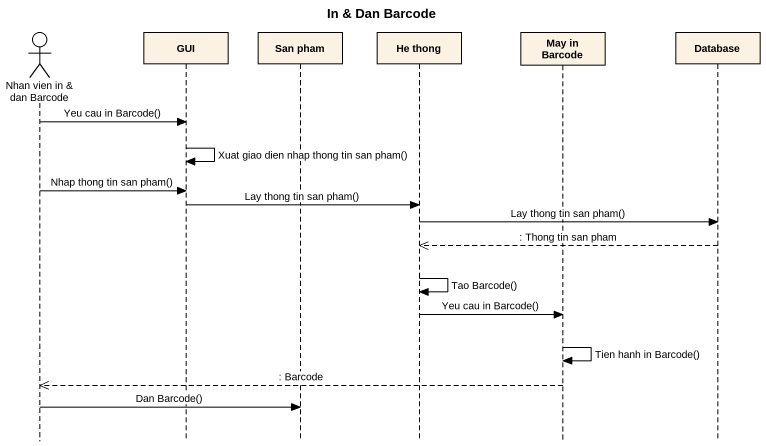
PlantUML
@startuml
title In & Dan Barcode
hide footbox
actor "Nhan vien in & dan Barcode" as Nhan_vien_in_dan_Barcode
participant GUI
participant "San pham" as San_pham
participant "He thong" as He_thong
participant "May in Barcode" as May_in_Barcode
participant "Database" as Database_

Nhan_vien_in_dan_Barcode -> GUI : Yeu cau in Barcode()
GUI -> GUI : Xuat giao dien nhap thong tin san pham()
Nhan_vien_in_dan_Barcode -> GUI : Nhap thong tin san pham()
GUI -> He_thong : Lay thong tin san pham()
He_thong -> Database_ : Lay thong tin san pham()
Database_ -->> He_thong : : Thong tin san pham
He_thong -> He_thong : Tao Barcode()
He_thong -> May_in_Barcode : Yeu cau in Barcode()
May_in_Barcode -> May_in_Barcode : Tien hanh in Barcode()
May_in_Barcode -->> Nhan_vien_in_dan_Barcode : : Barcode
Nhan_vien_in_dan_Barcode -> San_pham : Dan Barcode()
@enduml
